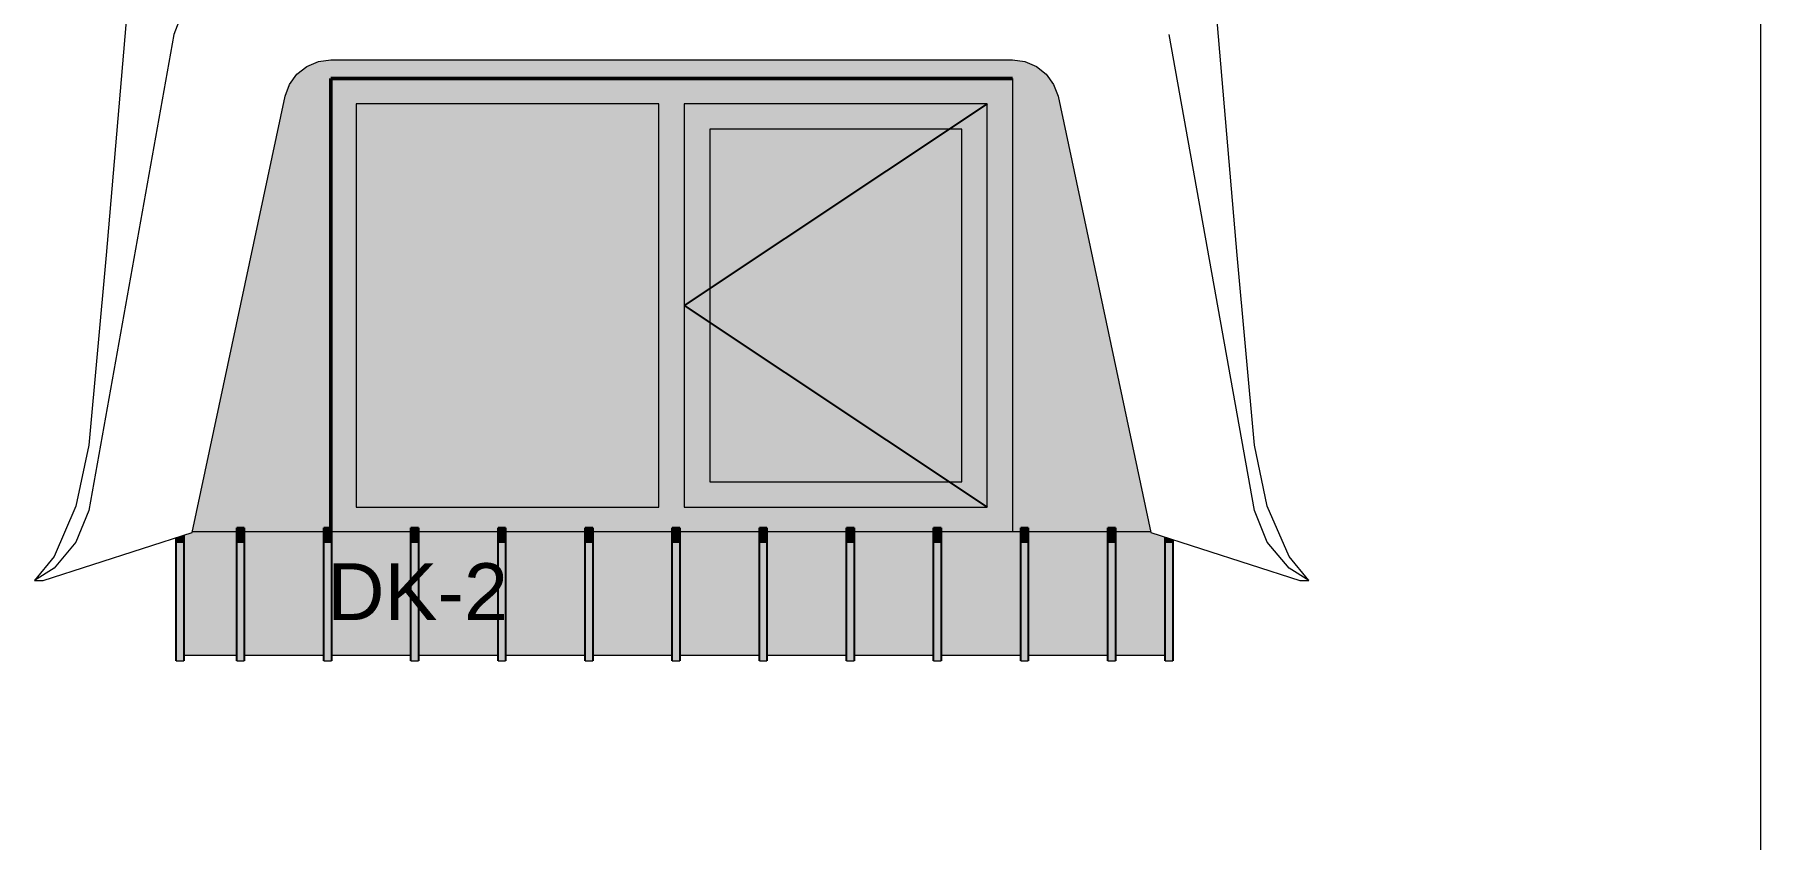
# Model space of a CAD drawing. Header units: millimetres. Extents: x -245 to 49755, y -245 to 41806.
# Drawn here: x 19406 to 21684, y 31182 to 32245 of the extents above; entities that cross this region are included whole.
import ezdxf

# ---------------------------------------------------------------- set-up
doc = ezdxf.new("R2010")
doc.units = ezdxf.units.MM
doc.linetypes.add('PUNKT2_S9', pattern=[1, 0, -1])
doc.layers.add('Standard', color=7, linetype='Continuous', lineweight=25)
doc.styles.add('ARIAL', font='arial.ttf')

msp = doc.modelspace()

# ---------------------------------------------------------------- hatches: boundary and pattern name
at = {"layer": 'Standard', "linetype": 'PUNKT2_S9', "lineweight": 25}
for color, points in [(250, [(19682.5, 31593.1), (19682.5, 31588.1), (19787.5, 31588.1), (19787.5, 31593.1), (19796.7, 31593.1), (19796.7, 32187.1), (20696.7, 32187.1), (20696.7, 31588.1), (20707.5, 31588.1), (20707.5, 31593.1), (20717.5, 31593.1), (20717.5, 31588.1), (20822.5, 31588.1), (20822.5, 31593.1), (20832.5, 31593.1), (20832.5, 31588.1), (20879.2, 31588.1), (20756.9, 32163.6), (20751, 32179.1), (20741.2, 32192.4), (20728.3, 32202.7), (20713.1, 32209.2), (20696.7, 32211.4), (19796.7, 32211.4), (19780.3, 32209.2), (19765, 32202.7), (19752.1, 32192.4), (19742.3, 32179.1), (19736.4, 32163.6), (19614.1, 31588.1), (19672.5, 31588.1), (19672.5, 31593.1)]), (250, [(19797.5, 31593.1), (19797.5, 31588.1), (19830.2, 31588.1), (19830.2, 32187.1), (19796.7, 32187.1), (19796.7, 31593.1)]), (250, [(19830.2, 32153.6), (20663.2, 32153.6), (20663.2, 32187.1), (19830.2, 32187.1)]), (250, [(20663.2, 32187.1), (20663.2, 31588.1), (20696.7, 31588.1), (20696.7, 32187.1)]), (254, [(19830.2, 32153.6), (19830.2, 31620.6), (20229.9, 31620.6), (20229.9, 32153.6)]), (250, [(20263.4, 31620.6), (20263.4, 32153.6), (20229.9, 32153.6), (20229.9, 31620.6)]), (250, [(20296.9, 31620.6), (20296.9, 32153.6), (20263.4, 32153.6), (20263.4, 31620.6)]), (250, [(20296.9, 32120.1), (20629.7, 32120.1), (20629.7, 32153.6), (20296.9, 32153.6)]), (250, [(20629.7, 32153.6), (20629.7, 31620.6), (20663.2, 31620.6), (20663.2, 32153.6)]), (254, [(20629.7, 31654.1), (20629.7, 32120.1), (20296.9, 32120.1), (20296.9, 31654.1)]), (250, [(20629.7, 31654.1), (20296.9, 31654.1), (20296.9, 31620.6), (20629.7, 31620.6)]), (250, [(20663.2, 31620.6), (19830.2, 31620.6), (19830.2, 31588.1), (19902.5, 31588.1), (19902.5, 31593.1), (19912.5, 31593.1), (19912.5, 31588.1), (20017.5, 31588.1), (20017.5, 31593.1), (20027.5, 31593.1), (20027.5, 31588.1), (20132.5, 31588.1), (20132.5, 31593.1), (20142.5, 31593.1), (20142.5, 31588.1), (20247.5, 31588.1), (20247.5, 31593.1), (20257.5, 31593.1), (20257.5, 31588.1), (20362.5, 31588.1), (20362.5, 31593.1), (20372.5, 31593.1), (20372.5, 31588.1), (20477.5, 31588.1), (20477.5, 31593.1), (20487.5, 31593.1), (20487.5, 31588.1), (20592.5, 31588.1), (20592.5, 31593.1), (20602.5, 31593.1), (20602.5, 31588.1), (20663.2, 31588.1)]), (251, [(19592.7, 31573.2), (19602.7, 31573.2), (19602.7, 31583.5), (19592.7, 31580.3)]), (251, [(19672.5, 31573.2), (19682.5, 31573.2), (19682.5, 31593.1), (19672.5, 31593.1)]), (251, [(19787.5, 31573.2), (19797.5, 31573.2), (19797.5, 31593.1), (19796.7, 31593.1), (19787.5, 31593.1)]), (251, [(19902.5, 31573.2), (19912.5, 31573.2), (19912.5, 31593.1), (19902.5, 31593.1)]), (251, [(20017.5, 31573.2), (20027.5, 31573.2), (20027.5, 31593.1), (20017.5, 31593.1)]), (251, [(20132.5, 31573.2), (20142.5, 31573.2), (20142.5, 31593.1), (20132.5, 31593.1)]), (251, [(20247.5, 31573.2), (20257.5, 31573.2), (20257.5, 31593.1), (20247.5, 31593.1)]), (251, [(20362.5, 31573.2), (20372.5, 31573.2), (20372.5, 31593.1), (20362.5, 31593.1)]), (251, [(20477.5, 31573.2), (20487.5, 31573.2), (20487.5, 31593.1), (20477.5, 31593.1)]), (251, [(20592.5, 31573.2), (20602.5, 31573.2), (20602.5, 31593.1), (20592.5, 31593.1)]), (251, [(20707.5, 31573.2), (20717.5, 31573.2), (20717.5, 31593.1), (20707.5, 31593.1)]), (251, [(20822.5, 31573.2), (20832.5, 31573.2), (20832.5, 31593.1), (20822.5, 31593.1)]), (250, [(19592.7, 31542.5), (19602.7, 31542.5), (19602.7, 31573.2), (19592.7, 31573.2)]), (250, [(19672.5, 31542.5), (19682.5, 31542.5), (19682.5, 31573.2), (19672.5, 31573.2)]), (250, [(19787.5, 31542.5), (19797.5, 31542.5), (19797.5, 31573.2), (19787.5, 31573.2)]), (250, [(19902.5, 31542.5), (19912.5, 31542.5), (19912.5, 31573.2), (19902.5, 31573.2)]), (250, [(20017.5, 31542.5), (20027.5, 31542.5), (20027.5, 31573.2), (20017.5, 31573.2)]), (250, [(20132.5, 31542.5), (20142.5, 31542.5), (20142.5, 31573.2), (20132.5, 31573.2)]), (250, [(20247.5, 31542.5), (20257.5, 31542.5), (20257.5, 31573.2), (20247.5, 31573.2)]), (250, [(20362.5, 31542.5), (20372.5, 31542.5), (20372.5, 31573.2), (20362.5, 31573.2)]), (250, [(20477.5, 31542.5), (20487.5, 31542.5), (20487.5, 31573.2), (20477.5, 31573.2)]), (250, [(20592.5, 31542.5), (20602.5, 31542.5), (20602.5, 31573.2), (20592.5, 31573.2)]), (250, [(20707.5, 31542.5), (20717.5, 31542.5), (20717.5, 31573.2), (20707.5, 31573.2)]), (250, [(20822.5, 31542.5), (20832.5, 31542.5), (20832.5, 31573.2), (20822.5, 31573.2)]), (251, [(20898.2, 31573.2), (20908.2, 31573.2), (20908.2, 31577.8), (20898.2, 31581)]), (250, [(20898.2, 31542.5), (20908.2, 31542.5), (20908.2, 31573.2), (20898.2, 31573.2)]), (250, [(19592.7, 31506.6), (19602.7, 31506.6), (19602.7, 31542.5), (19592.7, 31542.5)]), (250, [(19672.5, 31506.6), (19682.5, 31506.6), (19682.5, 31542.5), (19672.5, 31542.5)]), (250, [(19787.5, 31506.6), (19797.5, 31506.6), (19797.5, 31542.5), (19787.5, 31542.5)]), (250, [(19902.5, 31506.6), (19912.5, 31506.6), (19912.5, 31542.5), (19902.5, 31542.5)]), (250, [(20017.5, 31506.6), (20027.5, 31506.6), (20027.5, 31542.5), (20017.5, 31542.5)]), (250, [(20132.5, 31506.6), (20142.5, 31506.6), (20142.5, 31542.5), (20132.5, 31542.5)]), (250, [(20247.5, 31506.6), (20257.5, 31506.6), (20257.5, 31542.5), (20247.5, 31542.5)]), (250, [(20362.5, 31506.6), (20372.5, 31506.6), (20372.5, 31542.5), (20362.5, 31542.5)]), (250, [(20477.5, 31506.6), (20487.5, 31506.6), (20487.5, 31542.5), (20477.5, 31542.5)]), (250, [(20592.5, 31506.6), (20602.5, 31506.6), (20602.5, 31542.5), (20592.5, 31542.5)]), (250, [(20707.5, 31506.6), (20717.5, 31506.6), (20717.5, 31542.5), (20707.5, 31542.5)]), (250, [(20822.5, 31506.6), (20832.5, 31506.6), (20832.5, 31542.5), (20822.5, 31542.5)]), (250, [(20898.2, 31506.6), (20908.2, 31506.6), (20908.2, 31542.5), (20898.2, 31542.5)]), (250, [(19592.7, 31465.4), (19602.7, 31465.4), (19602.7, 31506.6), (19592.7, 31506.6)]), (250, [(19672.5, 31465.4), (19682.5, 31465.4), (19682.5, 31506.6), (19672.5, 31506.6)]), (250, [(19787.5, 31465.4), (19797.5, 31465.4), (19797.5, 31506.6), (19787.5, 31506.6)]), (250, [(19902.5, 31465.4), (19912.5, 31465.4), (19912.5, 31506.6), (19902.5, 31506.6)]), (250, [(20017.5, 31465.4), (20027.5, 31465.4), (20027.5, 31506.6), (20017.5, 31506.6)]), (250, [(20132.5, 31465.4), (20142.5, 31465.4), (20142.5, 31506.6), (20132.5, 31506.6)]), (250, [(20247.5, 31465.4), (20257.5, 31465.4), (20257.5, 31506.6), (20247.5, 31506.6)]), (250, [(20362.5, 31465.4), (20372.5, 31465.4), (20372.5, 31506.6), (20362.5, 31506.6)]), (250, [(20477.5, 31465.4), (20487.5, 31465.4), (20487.5, 31506.6), (20477.5, 31506.6)]), (250, [(20592.5, 31465.4), (20602.5, 31465.4), (20602.5, 31506.6), (20592.5, 31506.6)]), (250, [(20707.5, 31465.4), (20717.5, 31465.4), (20717.5, 31506.6), (20707.5, 31506.6)]), (250, [(20822.5, 31465.4), (20832.5, 31465.4), (20832.5, 31506.6), (20822.5, 31506.6)]), (250, [(20898.2, 31465.4), (20908.2, 31465.4), (20908.2, 31506.6), (20898.2, 31506.6)]), (250, [(19592.7, 31465.4), (19592.7, 31417.7), (19602.7, 31417.7), (19602.7, 31465.4)]), (250, [(19672.5, 31465.4), (19672.5, 31417.7), (19682.5, 31417.7), (19682.5, 31465.4)]), (250, [(19787.5, 31465.4), (19787.5, 31417.7), (19797.5, 31417.7), (19797.5, 31465.4)]), (250, [(19902.5, 31465.4), (19902.5, 31417.7), (19912.5, 31417.7), (19912.5, 31465.4)]), (250, [(20017.5, 31465.4), (20017.5, 31417.7), (20027.5, 31417.7), (20027.5, 31465.4)]), (250, [(20132.5, 31465.4), (20132.5, 31417.7), (20142.5, 31417.7), (20142.5, 31465.4)]), (250, [(20247.5, 31465.4), (20247.5, 31417.7), (20257.5, 31417.7), (20257.5, 31465.4)]), (250, [(20362.5, 31465.4), (20362.5, 31417.7), (20372.5, 31417.7), (20372.5, 31465.4)]), (250, [(20477.5, 31465.4), (20477.5, 31417.7), (20487.5, 31417.7), (20487.5, 31465.4)]), (250, [(20592.5, 31465.4), (20592.5, 31417.7), (20602.5, 31417.7), (20602.5, 31465.4)]), (250, [(20707.5, 31465.4), (20707.5, 31417.7), (20717.5, 31417.7), (20717.5, 31465.4)]), (250, [(20822.5, 31465.4), (20822.5, 31417.7), (20832.5, 31417.7), (20832.5, 31465.4)]), (250, [(20898.2, 31465.4), (20898.2, 31417.7), (20908.2, 31417.7), (20908.2, 31465.4)])]:
    msp.add_hatch(color=color, dxfattribs=at).paths.add_polyline_path(points)
h = msp.add_hatch(color=0, dxfattribs=at)
h.paths.add_polyline_path([(19602.7, 31568.6), (19672.5, 31568.6), (19672.5, 31588.1), (19614.1, 31588.1), (19613.9, 31587.1), (19602.7, 31583.5)])
h.paths.add_polyline_path([(20898.2, 31568.6), (20898.2, 31581), (20879.4, 31587.1), (20879.2, 31588.1), (20832.5, 31588.1), (20832.5, 31568.6)])
h.paths.add_polyline_path([(20822.5, 31568.6), (20822.5, 31588.1), (20717.5, 31588.1), (20717.5, 31568.6)])
h.paths.add_polyline_path([(20707.5, 31568.6), (20707.5, 31588.1), (20602.5, 31588.1), (20602.5, 31568.6)])
h.paths.add_polyline_path([(20592.5, 31568.6), (20592.5, 31588.1), (20487.5, 31588.1), (20487.5, 31568.6)])
h.paths.add_polyline_path([(20477.5, 31568.6), (20477.5, 31588.1), (20372.5, 31588.1), (20372.5, 31568.6)])
h.paths.add_polyline_path([(20362.5, 31568.6), (20362.5, 31588.1), (20257.5, 31588.1), (20257.5, 31568.6)])
h.paths.add_polyline_path([(20247.5, 31568.6), (20247.5, 31588.1), (20142.5, 31588.1), (20142.5, 31568.6)])
h.paths.add_polyline_path([(20132.5, 31568.6), (20132.5, 31588.1), (20027.5, 31588.1), (20027.5, 31568.6)])
h.paths.add_polyline_path([(20017.5, 31568.6), (20017.5, 31588.1), (19912.5, 31588.1), (19912.5, 31568.6)])
h.paths.add_polyline_path([(19902.5, 31568.6), (19902.5, 31588.1), (19797.5, 31588.1), (19797.5, 31568.6)])
h.paths.add_polyline_path([(19682.5, 31588.1), (19682.5, 31568.6), (19787.5, 31568.6), (19787.5, 31588.1)])
h = msp.add_hatch(color=0, dxfattribs=at)
h.paths.add_polyline_path([(19602.7, 31539), (19672.5, 31539), (19672.5, 31568.6), (19602.7, 31568.6)])
h.paths.add_polyline_path([(20898.2, 31539), (20898.2, 31568.6), (20832.5, 31568.6), (20832.5, 31539)])
h.paths.add_polyline_path([(20822.5, 31539), (20822.5, 31568.6), (20717.5, 31568.6), (20717.5, 31539)])
h.paths.add_polyline_path([(20707.5, 31539), (20707.5, 31568.6), (20602.5, 31568.6), (20602.5, 31539)])
h.paths.add_polyline_path([(20592.5, 31539), (20592.5, 31568.6), (20487.5, 31568.6), (20487.5, 31539)])
h.paths.add_polyline_path([(20477.5, 31539), (20477.5, 31568.6), (20372.5, 31568.6), (20372.5, 31539)])
h.paths.add_polyline_path([(20362.5, 31539), (20362.5, 31568.6), (20257.5, 31568.6), (20257.5, 31539)])
h.paths.add_polyline_path([(20247.5, 31539), (20247.5, 31568.6), (20142.5, 31568.6), (20142.5, 31539)])
h.paths.add_polyline_path([(20027.5, 31539), (20132.5, 31539), (20132.5, 31568.6), (20027.5, 31568.6)])
h.paths.add_polyline_path([(19912.5, 31568.6), (19912.5, 31539), (20017.5, 31539), (20017.5, 31568.6)])
h.paths.add_polyline_path([(19902.5, 31539), (19902.5, 31568.6), (19797.5, 31568.6), (19797.5, 31539)])
h.paths.add_polyline_path([(19682.5, 31568.6), (19682.5, 31539), (19787.5, 31539), (19787.5, 31568.6)])
h = msp.add_hatch(color=0, dxfattribs=at)
h.paths.add_polyline_path([(19602.7, 31504.7), (19672.5, 31504.7), (19672.5, 31539), (19602.7, 31539)])
h.paths.add_polyline_path([(20898.2, 31504.7), (20898.2, 31539), (20832.5, 31539), (20832.5, 31504.7)])
h.paths.add_polyline_path([(20822.5, 31504.7), (20822.5, 31539), (20717.5, 31539), (20717.5, 31504.7)])
h.paths.add_polyline_path([(20707.5, 31504.7), (20707.5, 31539), (20602.5, 31539), (20602.5, 31504.7)])
h.paths.add_polyline_path([(20592.5, 31504.7), (20592.5, 31539), (20487.5, 31539), (20487.5, 31504.7)])
h.paths.add_polyline_path([(20477.5, 31504.7), (20477.5, 31539), (20372.5, 31539), (20372.5, 31504.7)])
h.paths.add_polyline_path([(20362.5, 31504.7), (20362.5, 31539), (20257.5, 31539), (20257.5, 31504.7)])
h.paths.add_polyline_path([(20247.5, 31504.7), (20247.5, 31539), (20142.5, 31539), (20142.5, 31504.7)])
h.paths.add_polyline_path([(20132.5, 31504.7), (20132.5, 31539), (20027.5, 31539), (20027.5, 31504.7)])
h.paths.add_polyline_path([(19912.5, 31539), (19912.5, 31504.7), (20017.5, 31504.7), (20017.5, 31539)])
h.paths.add_polyline_path([(19902.5, 31504.7), (19902.5, 31539), (19797.5, 31539), (19797.5, 31504.7)])
h.paths.add_polyline_path([(19787.5, 31504.7), (19787.5, 31539), (19682.5, 31539), (19682.5, 31504.7)])
h = msp.add_hatch(color=0, dxfattribs=at)
h.paths.add_polyline_path([(19602.7, 31465.4), (19672.5, 31465.4), (19672.5, 31504.7), (19602.7, 31504.7)])
h.paths.add_polyline_path([(20832.5, 31465.4), (20898.2, 31465.4), (20898.2, 31504.7), (20832.5, 31504.7)])
h.paths.add_polyline_path([(20822.5, 31465.4), (20822.5, 31504.7), (20717.5, 31504.7), (20717.5, 31465.4)])
h.paths.add_polyline_path([(20602.5, 31465.4), (20707.5, 31465.4), (20707.5, 31504.7), (20602.5, 31504.7)])
h.paths.add_polyline_path([(20592.5, 31465.4), (20592.5, 31504.7), (20487.5, 31504.7), (20487.5, 31465.4)])
h.paths.add_polyline_path([(20372.5, 31465.4), (20477.5, 31465.4), (20477.5, 31504.7), (20372.5, 31504.7)])
h.paths.add_polyline_path([(20362.5, 31465.4), (20362.5, 31504.7), (20257.5, 31504.7), (20257.5, 31465.4)])
h.paths.add_polyline_path([(20142.5, 31465.4), (20247.5, 31465.4), (20247.5, 31504.7), (20142.5, 31504.7)])
h.paths.add_polyline_path([(20027.5, 31465.4), (20132.5, 31465.4), (20132.5, 31504.7), (20027.5, 31504.7)])
h.paths.add_polyline_path([(19912.5, 31504.7), (19912.5, 31465.4), (20017.5, 31465.4), (20017.5, 31504.7)])
h.paths.add_polyline_path([(19902.5, 31465.4), (19902.5, 31504.7), (19797.5, 31504.7), (19797.5, 31465.4)])
h.paths.add_polyline_path([(19682.5, 31465.4), (19787.5, 31465.4), (19787.5, 31504.7), (19682.5, 31504.7)])
h = msp.add_hatch(color=0, dxfattribs=at)
h.paths.add_polyline_path([(19602.7, 31465.4), (19602.7, 31425.2), (19672.5, 31425.2), (19672.5, 31465.4)])
h.paths.add_polyline_path([(19682.5, 31465.4), (19682.5, 31425.2), (19787.5, 31425.2), (19787.5, 31465.4)])
h.paths.add_polyline_path([(20898.2, 31465.4), (20832.5, 31465.4), (20832.5, 31425.2), (20898.2, 31425.2)])
h.paths.add_polyline_path([(20717.5, 31465.4), (20717.5, 31425.2), (20822.5, 31425.2), (20822.5, 31465.4)])
h.paths.add_polyline_path([(20602.5, 31425.2), (20707.5, 31425.2), (20707.5, 31465.4), (20602.5, 31465.4)])
h.paths.add_polyline_path([(20487.5, 31465.4), (20487.5, 31425.2), (20592.5, 31425.2), (20592.5, 31465.4)])
h.paths.add_polyline_path([(20372.5, 31425.2), (20477.5, 31425.2), (20477.5, 31465.4), (20372.5, 31465.4)])
h.paths.add_polyline_path([(20257.5, 31465.4), (20257.5, 31425.2), (20362.5, 31425.2), (20362.5, 31465.4)])
h.paths.add_polyline_path([(20142.5, 31425.2), (20247.5, 31425.2), (20247.5, 31465.4), (20142.5, 31465.4)])
h.paths.add_polyline_path([(20027.5, 31465.4), (20027.5, 31425.2), (20132.5, 31425.2), (20132.5, 31465.4)])
h.paths.add_polyline_path([(19912.5, 31425.2), (20017.5, 31425.2), (20017.5, 31465.4), (19912.5, 31465.4)])
h.paths.add_polyline_path([(19797.5, 31465.4), (19797.5, 31425.2), (19902.5, 31425.2), (19902.5, 31465.4)])

# ---------------------------------------------------------------- linework, layer by layer
at = {"layer": 'Standard', "color": 253, "linetype": 'Continuous', "lineweight": 18}
for p, q in [((21684.2, 33736.1), (21684.2, 31062.1)), ((19589.7, 33009.8), (19500.3, 31953.5)), ((20993.1, 31953.5), (20906.3, 32975.9)), ((19603.7, 32281.6), (19589.7, 32245)), ((19589.7, 32245), (19477.1, 31616)), ((21016.2, 31616), (20903.6, 32245)), ((19752.1, 32192.4), (19765, 32202.7)), ((19765, 32202.7), (19780.3, 32209.2)), ((19780.3, 32209.2), (19796.7, 32211.4)), ((19796.7, 32211.4), (20696.7, 32211.4)), ((20696.7, 32211.4), (20713.1, 32209.2)), ((20713.1, 32209.2), (20728.3, 32202.7)), ((20728.3, 32202.7), (20741.2, 32192.4)), ((19736.4, 32163.6), (19742.3, 32179.1)), ((19742.3, 32179.1), (19752.1, 32192.4)), ((20741.2, 32192.4), (20751, 32179.1)), ((20751, 32179.1), (20756.9, 32163.6)), ((19613.9, 31587.1), (19736.4, 32163.6)), ((20756.9, 32163.6), (20879.4, 31587.1)), ((19500.3, 31953.5), (19477.1, 31702.6)), ((21016.2, 31702.6), (20993.1, 31953.5)), ((19477.1, 31702.6), (19460.2, 31622)), ((21033.1, 31622), (21016.2, 31702.6)), ((19460.2, 31622), (19431.4, 31555.4)), ((19477.1, 31616), (19460.2, 31574.5)), ((21033.1, 31574.5), (21016.2, 31616)), ((21061.9, 31555.4), (21033.1, 31622)), ((19417.2, 31523.9), (19613.9, 31587.1)), ((20879.4, 31587.1), (21076.1, 31523.9)), ((19460.2, 31574.5), (19431.4, 31540.1)), ((21061.9, 31540.1), (21033.1, 31574.5)), ((19431.4, 31555.4), (19405.6, 31523.9)), ((19431.4, 31540.1), (19405.6, 31523.9)), ((21087.7, 31523.9), (21061.9, 31555.4)), ((21087.7, 31523.9), (21061.9, 31540.1)), ((19405.6, 31523.9), (19417.2, 31523.9)), ((21076.1, 31523.9), (21087.7, 31523.9)), ((19602.7, 31425.2), (19672.5, 31425.2)), ((19682.5, 31425.2), (19787.5, 31425.2)), ((19797.5, 31425.2), (19902.5, 31425.2)), ((19912.5, 31425.2), (20017.5, 31425.2)), ((20027.5, 31425.2), (20132.5, 31425.2)), ((20142.5, 31425.2), (20247.5, 31425.2)), ((20257.5, 31425.2), (20362.5, 31425.2)), ((20372.5, 31425.2), (20477.5, 31425.2)), ((20487.5, 31425.2), (20592.5, 31425.2)), ((20602.5, 31425.2), (20707.5, 31425.2)), ((20717.5, 31425.2), (20822.5, 31425.2)), ((20832.5, 31425.2), (20898.2, 31425.2)), ((19592.7, 31417.7), (19602.7, 31417.7)), ((19672.5, 31417.7), (19682.5, 31417.7)), ((19787.5, 31417.7), (19797.5, 31417.7)), ((19902.5, 31417.7), (19912.5, 31417.7)), ((20017.5, 31417.7), (20027.5, 31417.7)), ((20132.5, 31417.7), (20142.5, 31417.7)), ((20247.5, 31417.7), (20257.5, 31417.7)), ((20362.5, 31417.7), (20372.5, 31417.7)), ((20477.5, 31417.7), (20487.5, 31417.7)), ((20592.5, 31417.7), (20602.5, 31417.7)), ((20707.5, 31417.7), (20717.5, 31417.7)), ((20822.5, 31417.7), (20832.5, 31417.7)), ((20898.2, 31417.7), (20908.2, 31417.7))]:
    msp.add_line(p, q, dxfattribs=at)
at = {"layer": 'Standard', "color": 7, "linetype": 'Continuous', "lineweight": 50}
for p in [(20696.7, 32187.1), (19796.7, 31588.1)]:
    msp.add_line(p, (19796.7, 32187.1), dxfattribs=at)
at = {"layer": 'Standard', "color": 51, "linetype": 'Continuous', "lineweight": 18}
for p, q in [((20696.7, 32187.1), (20696.7, 31588.1)), ((20229.9, 32153.6), (19830.2, 32153.6)), ((19830.2, 32153.6), (19830.2, 31620.6)), ((20229.9, 31620.6), (20229.9, 32153.6)), ((20263.4, 32153.6), (20263.4, 31620.6)), ((20663.2, 32153.6), (20263.4, 32153.6)), ((20663.2, 31620.6), (20663.2, 32153.6)), ((20629.7, 32120.1), (20296.9, 32120.1)), ((20296.9, 32120.1), (20296.9, 31654.1)), ((20629.7, 31654.1), (20629.7, 32120.1)), ((20296.9, 31654.1), (20629.7, 31654.1)), ((19830.2, 31620.6), (20229.9, 31620.6)), ((20263.4, 31620.6), (20663.2, 31620.6))]:
    msp.add_line(p, q, dxfattribs=at)
at = {"layer": 'Standard', "color": 7, "linetype": 'Continuous', "lineweight": -3}
for p, q in [((20663.2, 32153.6), (20263.4, 31887.1)), ((20263.4, 31887.1), (20663.2, 31620.6))]:
    msp.add_line(p, q, dxfattribs=at)
at = {"layer": 'Standard', "color": 117, "linetype": 'Continuous', "lineweight": -3}
for p, q in [((19602.7, 31583.5), (19602.7, 31573.2)), ((19672.5, 31573.2), (19672.5, 31593.1)), ((19682.5, 31593.1), (19672.5, 31593.1)), ((19682.5, 31593.1), (19682.5, 31573.2)), ((19797.5, 31593.1), (19787.5, 31593.1)), ((19787.5, 31573.2), (19787.5, 31593.1)), ((19797.5, 31593.1), (19797.5, 31573.2)), ((19902.5, 31573.2), (19902.5, 31593.1)), ((19912.5, 31593.1), (19902.5, 31593.1)), ((19912.5, 31593.1), (19912.5, 31573.2)), ((20017.5, 31573.2), (20017.5, 31593.1)), ((20027.5, 31593.1), (20017.5, 31593.1)), ((20027.5, 31593.1), (20027.5, 31573.2)), ((20132.5, 31573.2), (20132.5, 31593.1)), ((20142.5, 31593.1), (20132.5, 31593.1)), ((20142.5, 31593.1), (20142.5, 31573.2)), ((20257.5, 31593.1), (20247.5, 31593.1)), ((20247.5, 31573.2), (20247.5, 31593.1)), ((20257.5, 31593.1), (20257.5, 31573.2)), ((20372.5, 31593.1), (20362.5, 31593.1)), ((20362.5, 31573.2), (20362.5, 31593.1)), ((20372.5, 31593.1), (20372.5, 31573.2)), ((20487.5, 31593.1), (20477.5, 31593.1)), ((20477.5, 31573.2), (20477.5, 31593.1)), ((20487.5, 31593.1), (20487.5, 31573.2)), ((20602.5, 31593.1), (20592.5, 31593.1)), ((20592.5, 31573.2), (20592.5, 31593.1)), ((20602.5, 31593.1), (20602.5, 31573.2)), ((20717.5, 31593.1), (20707.5, 31593.1)), ((20707.5, 31573.2), (20707.5, 31593.1)), ((20717.5, 31593.1), (20717.5, 31573.2)), ((20832.5, 31593.1), (20822.5, 31593.1)), ((20822.5, 31573.2), (20822.5, 31593.1)), ((20832.5, 31593.1), (20832.5, 31573.2)), ((19592.7, 31573.2), (19592.7, 31580.3)), ((19592.7, 31542.5), (19592.7, 31573.2)), ((19602.7, 31573.2), (19602.7, 31542.5)), ((19672.5, 31542.5), (19672.5, 31573.2)), ((19682.5, 31573.2), (19682.5, 31542.5)), ((19787.5, 31542.5), (19787.5, 31573.2)), ((19797.5, 31573.2), (19797.5, 31542.5)), ((19902.5, 31542.5), (19902.5, 31573.2)), ((19912.5, 31573.2), (19912.5, 31542.5)), ((20017.5, 31542.5), (20017.5, 31573.2)), ((20027.5, 31573.2), (20027.5, 31542.5)), ((20132.5, 31542.5), (20132.5, 31573.2)), ((20142.5, 31573.2), (20142.5, 31542.5)), ((20247.5, 31542.5), (20247.5, 31573.2)), ((20257.5, 31573.2), (20257.5, 31542.5)), ((20362.5, 31542.5), (20362.5, 31573.2)), ((20372.5, 31573.2), (20372.5, 31542.5)), ((20477.5, 31542.5), (20477.5, 31573.2)), ((20487.5, 31573.2), (20487.5, 31542.5)), ((20592.5, 31542.5), (20592.5, 31573.2)), ((20602.5, 31573.2), (20602.5, 31542.5)), ((20707.5, 31542.5), (20707.5, 31573.2)), ((20717.5, 31573.2), (20717.5, 31542.5)), ((20822.5, 31542.5), (20822.5, 31573.2)), ((20832.5, 31573.2), (20832.5, 31542.5)), ((20898.2, 31573.2), (20898.2, 31581)), ((20898.2, 31542.5), (20898.2, 31573.2)), ((20908.2, 31577.8), (20908.2, 31573.2)), ((20908.2, 31573.2), (20908.2, 31542.5)), ((19592.7, 31506.6), (19592.7, 31542.5)), ((19602.7, 31542.5), (19602.7, 31506.6)), ((19672.5, 31506.6), (19672.5, 31542.5)), ((19682.5, 31542.5), (19682.5, 31506.6)), ((19787.5, 31506.6), (19787.5, 31542.5)), ((19797.5, 31542.5), (19797.5, 31506.6)), ((19902.5, 31506.6), (19902.5, 31542.5)), ((19912.5, 31542.5), (19912.5, 31506.6)), ((20017.5, 31506.6), (20017.5, 31542.5)), ((20027.5, 31542.5), (20027.5, 31506.6)), ((20132.5, 31506.6), (20132.5, 31542.5)), ((20142.5, 31542.5), (20142.5, 31506.6)), ((20247.5, 31506.6), (20247.5, 31542.5)), ((20257.5, 31542.5), (20257.5, 31506.6)), ((20362.5, 31506.6), (20362.5, 31542.5)), ((20372.5, 31542.5), (20372.5, 31506.6)), ((20477.5, 31506.6), (20477.5, 31542.5)), ((20487.5, 31542.5), (20487.5, 31506.6)), ((20592.5, 31506.6), (20592.5, 31542.5)), ((20602.5, 31542.5), (20602.5, 31506.6)), ((20707.5, 31506.6), (20707.5, 31542.5)), ((20717.5, 31542.5), (20717.5, 31506.6)), ((20822.5, 31506.6), (20822.5, 31542.5)), ((20832.5, 31542.5), (20832.5, 31506.6)), ((20898.2, 31506.6), (20898.2, 31542.5)), ((20908.2, 31542.5), (20908.2, 31506.6)), ((19592.7, 31465.4), (19592.7, 31506.6)), ((19602.7, 31506.6), (19602.7, 31465.4)), ((19672.5, 31465.4), (19672.5, 31506.6)), ((19682.5, 31506.6), (19682.5, 31465.4)), ((19787.5, 31465.4), (19787.5, 31506.6)), ((19797.5, 31506.6), (19797.5, 31465.4)), ((19902.5, 31465.4), (19902.5, 31506.6)), ((19912.5, 31506.6), (19912.5, 31465.4)), ((20017.5, 31465.4), (20017.5, 31506.6)), ((20027.5, 31506.6), (20027.5, 31465.4)), ((20132.5, 31465.4), (20132.5, 31506.6)), ((20142.5, 31506.6), (20142.5, 31465.4)), ((20247.5, 31465.4), (20247.5, 31506.6)), ((20257.5, 31506.6), (20257.5, 31465.4)), ((20362.5, 31465.4), (20362.5, 31506.6)), ((20372.5, 31506.6), (20372.5, 31465.4)), ((20477.5, 31465.4), (20477.5, 31506.6)), ((20487.5, 31506.6), (20487.5, 31465.4)), ((20592.5, 31465.4), (20592.5, 31506.6)), ((20602.5, 31506.6), (20602.5, 31465.4)), ((20707.5, 31465.4), (20707.5, 31506.6)), ((20717.5, 31506.6), (20717.5, 31465.4)), ((20822.5, 31465.4), (20822.5, 31506.6)), ((20832.5, 31506.6), (20832.5, 31465.4)), ((20898.2, 31465.4), (20898.2, 31506.6)), ((20908.2, 31506.6), (20908.2, 31465.4)), ((19592.7, 31417.7), (19592.7, 31465.4)), ((19602.7, 31465.4), (19602.7, 31417.7)), ((19672.5, 31417.7), (19672.5, 31465.4)), ((19682.5, 31465.4), (19682.5, 31417.7)), ((19787.5, 31417.7), (19787.5, 31465.4)), ((19797.5, 31465.4), (19797.5, 31417.7)), ((19902.5, 31417.7), (19902.5, 31465.4)), ((19912.5, 31465.4), (19912.5, 31417.7)), ((20017.5, 31417.7), (20017.5, 31465.4)), ((20027.5, 31465.4), (20027.5, 31417.7)), ((20132.5, 31417.7), (20132.5, 31465.4)), ((20142.5, 31465.4), (20142.5, 31417.7)), ((20247.5, 31417.7), (20247.5, 31465.4)), ((20257.5, 31465.4), (20257.5, 31417.7)), ((20362.5, 31417.7), (20362.5, 31465.4)), ((20372.5, 31465.4), (20372.5, 31417.7)), ((20477.5, 31417.7), (20477.5, 31465.4)), ((20487.5, 31465.4), (20487.5, 31417.7)), ((20592.5, 31417.7), (20592.5, 31465.4)), ((20602.5, 31465.4), (20602.5, 31417.7)), ((20707.5, 31417.7), (20707.5, 31465.4)), ((20717.5, 31465.4), (20717.5, 31417.7)), ((20822.5, 31417.7), (20822.5, 31465.4)), ((20832.5, 31465.4), (20832.5, 31417.7)), ((20898.2, 31417.7), (20898.2, 31465.4)), ((20908.2, 31465.4), (20908.2, 31417.7))]:
    msp.add_line(p, q, dxfattribs=at)
at = {"layer": 'Standard', "color": 59, "linetype": 'Continuous', "lineweight": 18}
for p, q in [((19672.5, 31588.1), (19614.1, 31588.1)), ((19787.5, 31588.1), (19682.5, 31588.1)), ((19902.5, 31588.1), (19797.5, 31588.1)), ((20017.5, 31588.1), (19912.5, 31588.1)), ((20132.5, 31588.1), (20027.5, 31588.1)), ((20247.5, 31588.1), (20142.5, 31588.1)), ((20362.5, 31588.1), (20257.5, 31588.1)), ((20477.5, 31588.1), (20372.5, 31588.1)), ((20592.5, 31588.1), (20487.5, 31588.1)), ((20707.5, 31588.1), (20602.5, 31588.1)), ((20822.5, 31588.1), (20717.5, 31588.1)), ((20879.2, 31588.1), (20832.5, 31588.1))]:
    msp.add_line(p, q, dxfattribs=at)

# ---------------------------------------------------------------- texts
at = {"layer": 'Standard', "color": 51, "linetype": 'Continuous', "lineweight": 18, "insert": (19792, 31471.5), "char_height": 75, "width": 277.559, "attachment_point": 7, "style": 'ARIAL'}
msp.add_mtext('\\W1.00;DK-2', dxfattribs=at)

doc.saveas('drawing.dxf')
